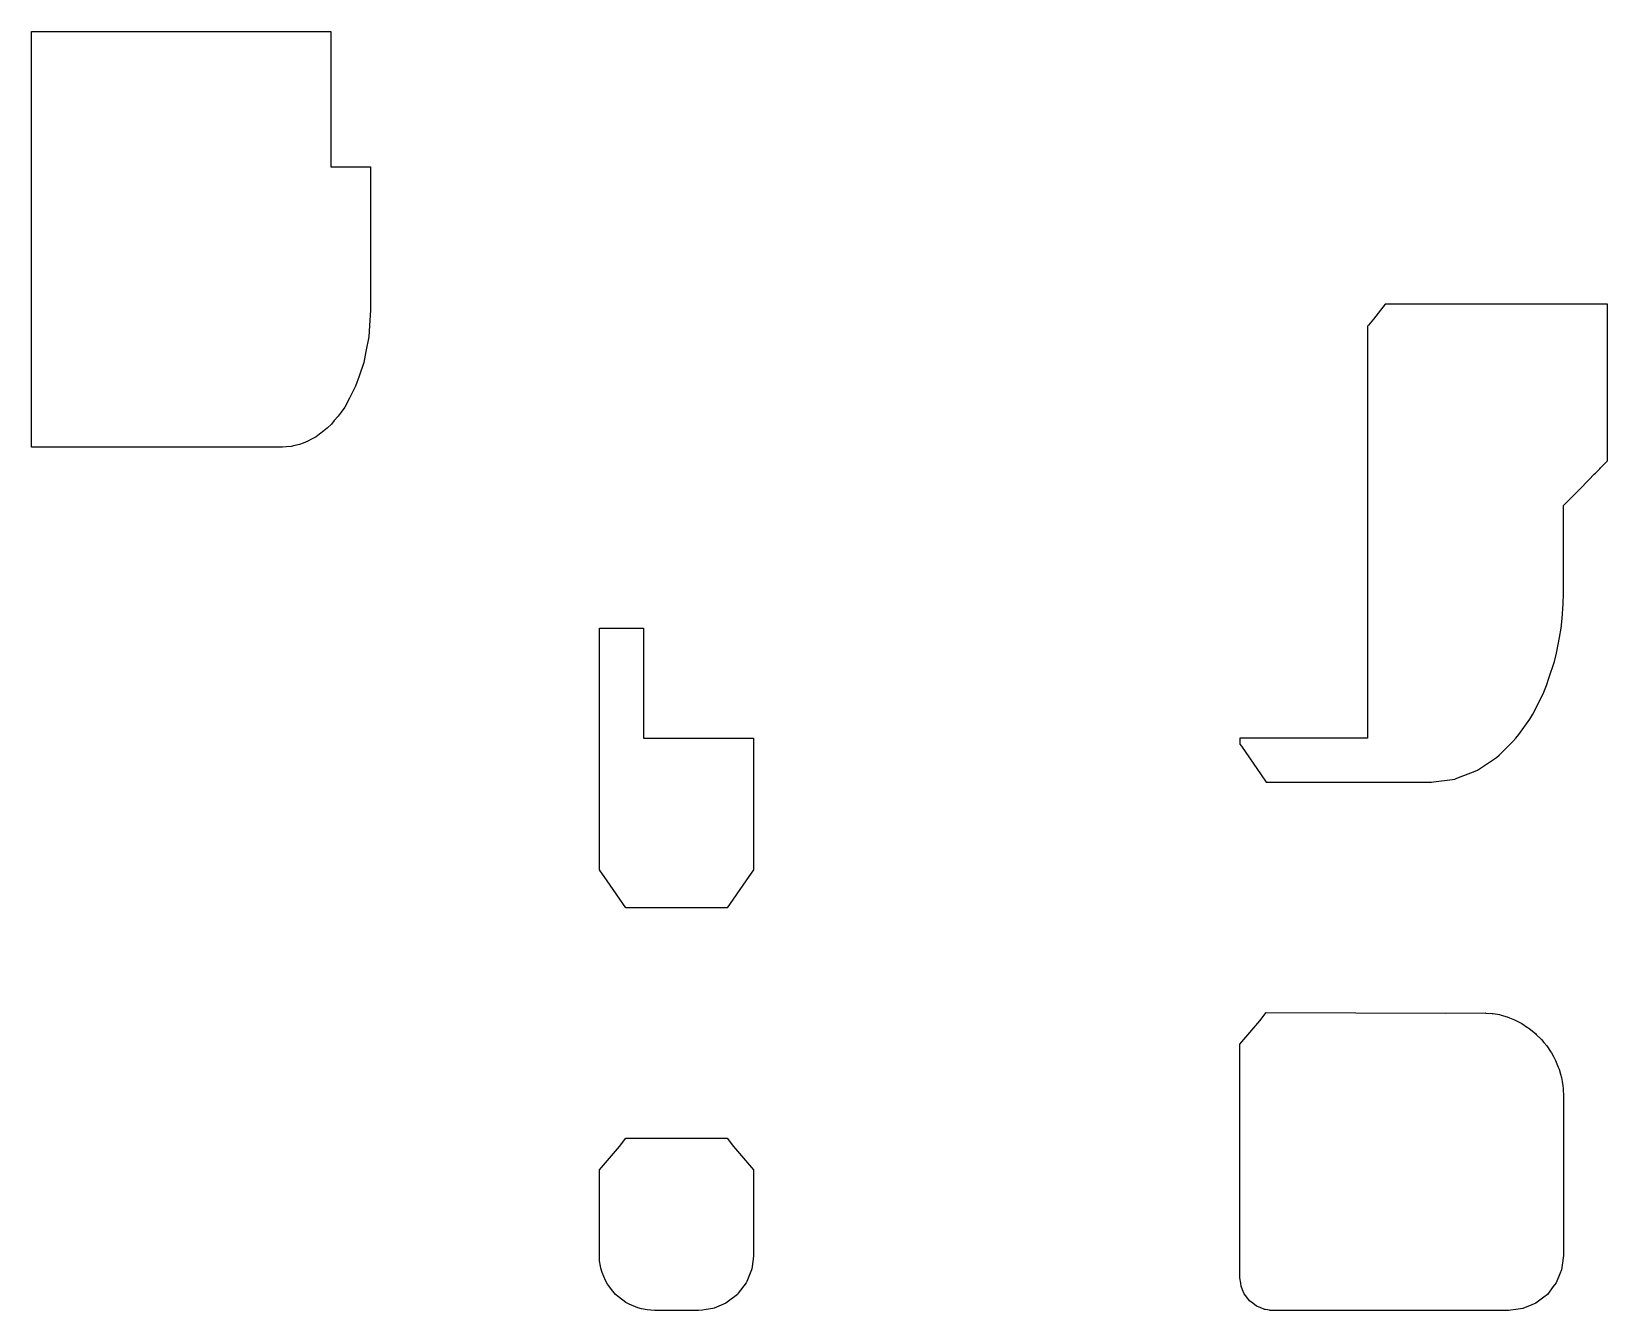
# Model space of a CAD drawing. Header units: metres. Extents: x 2.4 to 74, y -16 to 42.1.
import ezdxf

# ---------------------------------------------------------------- set-up
doc = ezdxf.new("R2010")
doc.units = ezdxf.units.M

msp = doc.modelspace()

# ---------------------------------------------------------------- linework, layer by layer
for p, q in [((2.4, 41.585), (2.4, 42.114)), ((2.4, 42.114), (7.937, 42.114)), ((2.4, 40.893), (2.4, 41.585)), ((7.937, 42.114), (16, 42.114)), ((16, 42.114), (16, 41.541)), ((16, 41.541), (16, 41.422)), ((16, 41.541), (16, 41.541)), ((2.4, 40.206), (2.4, 40.893)), ((16, 41.422), (16, 40.552)), ((2.4, 39.338), (2.4, 40.206)), ((16, 40.552), (16, 40.163)), ((16, 40.163), (16, 39.53)), ((16, 39.53), (16, 38.739)), ((2.4, 38.717), (2.4, 39.338)), ((2.4, 30.286), (2.4, 38.717)), ((16, 38.739), (16, 37.419)), ((16, 37.419), (16, 37.069)), ((16, 37.069), (16, 35.964)), ((16, 35.964), (17.029, 35.964)), ((17.029, 35.964), (17.8, 35.964)), ((17.8, 35.964), (17.8, 34.812)), ((17.8, 34.812), (17.8, 32.872)), ((17.8, 32.872), (17.8, 30.574)), ((2.4, 28.223), (2.4, 30.286)), ((17.8, 30.574), (17.8, 29.453)), ((17.8, 29.453), (17.756, 28.754)), ((63.9, 29.718), (63.364, 29.05)), ((65.592, 29.718), (63.9, 29.718)), ((66.106, 29.718), (65.592, 29.718)), ((66.337, 29.718), (66.106, 29.718)), ((73.42, 29.718), (66.337, 29.718)), ((73.471, 29.718), (73.42, 29.718)), ((74, 29.718), (73.471, 29.718)), ((74, 29.598), (74, 29.718)), ((74, 29.484), (74, 29.598)), ((74, 23.013), (74, 29.484)), ((17.756, 28.754), (17.723, 28.239)), ((63.143, 28.773), (63.1, 28.72)), ((63.1, 28.72), (63.1, 27.119)), ((63.364, 29.05), (63.143, 28.773)), ((2.4, 26.513), (2.4, 28.223)), ((17.723, 28.239), (17.592, 27.567)), ((17.592, 27.567), (17.496, 27.071)), ((2.4, 23.23), (2.4, 26.513)), ((17.496, 27.071), (17.283, 26.452)), ((63.1, 27.119), (63.1, 24.357)), ((17.126, 25.995), (16.84, 25.452)), ((17.283, 26.452), (17.126, 25.995)), ((16.84, 25.452), (16.628, 25.052)), ((16.156, 24.433), (16.022, 24.278)), ((16.338, 24.642), (16.156, 24.433)), ((16.461, 24.816), (16.338, 24.642)), ((16.628, 25.052), (16.461, 24.816)), ((63.1, 24.357), (63.1, 14.384)), ((15.331, 23.703), (15.118, 23.585)), ((15.481, 23.814), (15.331, 23.703)), ((15.686, 23.964), (15.481, 23.814)), ((15.828, 24.098), (15.686, 23.964)), ((16.022, 24.278), (15.828, 24.098)), ((7.238, 23.23), (2.4, 23.23)), ((13.8, 23.23), (7.238, 23.23)), ((13.966, 23.242), (13.8, 23.23)), ((14.192, 23.26), (13.966, 23.242)), ((14.357, 23.298), (14.192, 23.26)), ((14.58, 23.349), (14.357, 23.298)), ((14.742, 23.412), (14.58, 23.349)), ((14.961, 23.498), (14.742, 23.412)), ((15.118, 23.585), (14.961, 23.498)), ((74, 22.608), (74, 23.013)), ((73.449, 22.042), (73.654, 22.249)), ((73.654, 22.249), (73.686, 22.282)), ((73.686, 22.282), (73.993, 22.593)), ((73.993, 22.593), (74, 22.6)), ((74, 22.604), (74, 22.608)), ((74, 22.6), (74, 22.604)), ((72.726, 21.308), (73.155, 21.743)), ((73.155, 21.743), (73.402, 21.994)), ((73.402, 21.994), (73.449, 22.042)), ((72, 20.572), (72.243, 20.819)), ((72.243, 20.819), (72.485, 21.064)), ((72.485, 21.064), (72.726, 21.308)), ((72, 18.445), (72, 20.572)), ((72, 18.23), (72, 18.445)), ((72, 16.589), (72, 18.23)), ((71.984, 16.114), (72, 16.587)), ((72, 16.587), (72, 16.589)), ((72, 16.587), (72, 16.587)), ((71.941, 15.437), (71.984, 16.114)), ((71.896, 15.002), (71.941, 15.437)), ((28.2, 10.974), (28.2, 15)), ((28.2, 15), (29.624, 15)), ((29.624, 15), (30.2, 15)), ((30.2, 15), (30.2, 13.334)), ((63.1, 14.384), (63.1, 10)), ((71.687, 13.866), (71.821, 14.575)), ((71.821, 14.575), (71.896, 15.002)), ((71.593, 13.488), (71.687, 13.866)), ((30.2, 13.334), (30.2, 12.651)), ((71.343, 12.727), (71.593, 13.488)), ((30.2, 12.651), (30.2, 12.467)), ((30.2, 12.467), (30.2, 12.393)), ((30.2, 12.393), (30.2, 12.21)), ((30.2, 12.21), (30.2, 12.136)), ((71.108, 12.098), (71.236, 12.404)), ((71.236, 12.404), (71.343, 12.727)), ((30.2, 12.136), (30.2, 11.966)), ((30.2, 11.966), (30.2, 11.896)), ((30.2, 11.896), (30.2, 11.752)), ((30.2, 11.752), (30.2, 11.69)), ((30.2, 11.69), (30.2, 11.581)), ((30.2, 11.581), (30.2, 11.533)), ((30.2, 11.533), (30.2, 10.586)), ((70.74, 11.351), (71.108, 12.098)), ((28.2, 9.857), (28.2, 10.974)), ((69.976, 10.175), (70.466, 10.873)), ((70.466, 10.873), (70.611, 11.102)), ((70.611, 11.102), (70.74, 11.351)), ((30.2, 10.586), (30.2, 10)), ((69.841, 10.001), (69.976, 10.175)), ((28.2, 9.742), (28.2, 9.857)), ((28.2, 8.948), (28.2, 9.742)), ((30.2, 10), (33.49, 10)), ((33.49, 10), (35.2, 10)), ((35.2, 10), (35.2, 8.636)), ((35.2, 10), (35.2, 10)), ((57.672, 10), (57.3, 10)), ((57.3, 10), (57.3, 9.728)), ((57.3, 9.728), (57.365, 9.635)), ((57.365, 9.635), (58.27, 8.342)), ((57.884, 10), (57.672, 10)), ((62.98, 10), (57.884, 10)), ((63.1, 10), (62.98, 10)), ((69.084, 9.237), (69.695, 9.846)), ((69.695, 9.846), (69.841, 10.001)), ((28.2, 4.018), (28.2, 8.948)), ((35.2, 8.636), (35.2, 4.018)), ((68.102, 8.558), (68.823, 9.037)), ((68.823, 9.037), (68.957, 9.128)), ((68.957, 9.128), (69.084, 9.237)), ((58.27, 8.342), (58.5, 8.013)), ((58.5, 8.013), (61.542, 8.013)), ((61.542, 8.013), (64.082, 8.013)), ((64.082, 8.013), (66, 8.013)), ((66, 8.013), (66.094, 8.02)), ((66.094, 8.02), (66.964, 8.128)), ((66.964, 8.128), (67.064, 8.149)), ((67.064, 8.149), (67.161, 8.184)), ((67.161, 8.184), (67.989, 8.5)), ((67.989, 8.5), (68.102, 8.558)), ((28.548, 3.521), (28.2, 4.018)), ((35.2, 4.018), (34.852, 3.521)), ((29.4, 2.303), (28.548, 3.521)), ((34.852, 3.521), (34, 2.303)), ((30.133, 2.303), (29.4, 2.303)), ((34, 2.303), (30.133, 2.303)), ((57.3, -3.901), (58.212, -2.842)), ((58.212, -2.842), (58.5, -2.466)), ((58.5, -2.466), (66.643, -2.486)), ((66.643, -2.486), (68.444, -2.482)), ((68.444, -2.482), (68.477, -2.486)), ((68.477, -2.486), (68.766, -2.502)), ((68.766, -2.502), (68.809, -2.509)), ((68.809, -2.509), (69.1, -2.557)), ((69.1, -2.557), (69.169, -2.576)), ((69.169, -2.576), (69.439, -2.651)), ((69.439, -2.651), (69.555, -2.698)), ((69.555, -2.698), (69.779, -2.786)), ((69.779, -2.786), (69.96, -2.882)), ((69.96, -2.882), (70.111, -2.962)), ((70.111, -2.962), (70.372, -3.137)), ((70.372, -3.137), (70.43, -3.176)), ((70.43, -3.176), (70.589, -3.309)), ((70.589, -3.309), (70.728, -3.42)), ((70.728, -3.42), (70.765, -3.457)), ((70.765, -3.457), (71, -3.688)), ((57.3, -4.604), (57.3, -3.901)), ((71, -3.688), (71.113, -3.826)), ((71.113, -3.826), (71.242, -3.982)), ((71.242, -3.982), (71.413, -4.238)), ((71.413, -4.238), (71.452, -4.295)), ((71.452, -4.295), (71.542, -4.463)), ((57.3, -5.983), (57.3, -4.604)), ((71.542, -4.463), (71.627, -4.616)), ((71.627, -4.616), (71.641, -4.648)), ((71.641, -4.648), (71.767, -4.939)), ((71.767, -4.939), (71.798, -5.036)), ((71.798, -5.036), (71.873, -5.264)), ((71.873, -5.264), (71.908, -5.421)), ((71.908, -5.421), (71.945, -5.588)), ((71.945, -5.588), (71.972, -5.796)), ((57.3, -6.983), (57.3, -5.983)), ((71.972, -5.796), (71.987, -5.906)), ((71.987, -5.906), (71.99, -5.984)), ((71.99, -5.984), (72, -6.195)), ((72, -6.195), (72, -6.894)), ((57.3, -7.062), (57.3, -6.983)), ((57.3, -7.783), (57.3, -7.062)), ((72, -6.894), (72, -8.03)), ((57.3, -7.873), (57.3, -7.783)), ((57.3, -14.177), (57.3, -7.873)), ((28.2, -9.61), (29.112, -8.552)), ((29.112, -8.552), (29.4, -8.176)), ((29.4, -8.176), (32.989, -8.176)), ((32.989, -8.176), (34, -8.176)), ((34, -8.176), (34.288, -8.552)), ((34.288, -8.552), (35.2, -9.61)), ((72, -8.03), (72, -8.775)), ((72, -8.775), (72, -8.911)), ((72, -8.775), (72, -8.775)), ((72, -8.911), (72, -13.5)), ((28.2, -10.123), (28.2, -9.61)), ((35.2, -9.61), (35.2, -10.041)), ((28.2, -11.01), (28.2, -10.123)), ((35.2, -10.041), (35.2, -10.815)), ((28.2, -11.549), (28.2, -11.01)), ((35.2, -10.815), (35.2, -11.308)), ((35.2, -11.308), (35.2, -11.585)), ((28.2, -11.851), (28.2, -11.549)), ((28.2, -13.5), (28.2, -11.851)), ((35.2, -11.585), (35.2, -13.5)), ((35.2, -11.585), (35.2, -11.585)), ((28.204, -13.572), (28.2, -13.5)), ((28.212, -13.745), (28.204, -13.572)), ((35.2, -13.5), (35.192, -13.661)), ((72, -13.5), (71.942, -13.942)), ((28.255, -13.982), (28.212, -13.745)), ((28.27, -14.082), (28.255, -13.982)), ((28.328, -14.272), (28.27, -14.082)), ((28.477, -14.632), (28.328, -14.272)), ((35.115, -14.147), (34.891, -14.686)), ((35.12, -14.108), (35.115, -14.147)), ((35.192, -13.661), (35.12, -14.108)), ((57.3, -14.388), (57.3, -14.177)), ((71.915, -14.147), (71.836, -14.338)), ((71.942, -13.942), (71.915, -14.147)), ((28.569, -14.805), (28.477, -14.632)), ((28.81, -15.119), (28.569, -14.805)), ((34.865, -14.75), (34.51, -15.213)), ((34.891, -14.686), (34.865, -14.75)), ((57.3, -14.5), (57.3, -14.388)), ((57.312, -14.611), (57.3, -14.5)), ((57.322, -14.669), (57.312, -14.611)), ((57.335, -14.768), (57.322, -14.669)), ((57.351, -14.888), (57.335, -14.768)), ((57.421, -15.057), (57.351, -14.888)), ((71.539, -14.914), (71.268, -15.268)), ((71.665, -14.75), (71.539, -14.914)), ((71.836, -14.338), (71.665, -14.75)), ((28.932, -15.268), (28.81, -15.119)), ((29.072, -15.382), (28.932, -15.268)), ((29.399, -15.633), (29.072, -15.382)), ((29.554, -15.716), (29.399, -15.633)), ((29.943, -15.878), (29.554, -15.716)), ((33.95, -15.665), (33.411, -15.888)), ((34.005, -15.623), (33.95, -15.665)), ((34.468, -15.268), (34.005, -15.623)), ((34.51, -15.213), (34.468, -15.268)), ((57.501, -15.25), (57.421, -15.057)), ((57.612, -15.395), (57.501, -15.25)), ((57.739, -15.561), (57.612, -15.395)), ((57.884, -15.672), (57.739, -15.561)), ((58.05, -15.799), (57.884, -15.672)), ((70.559, -15.744), (70.147, -15.915)), ((70.75, -15.665), (70.559, -15.744)), ((71.104, -15.393), (70.75, -15.665)), ((71.268, -15.268), (71.104, -15.393)), ((30.107, -15.927), (29.943, -15.878)), ((30.37, -15.968), (30.107, -15.927)), ((30.7, -16), (30.37, -15.968)), ((31.303, -16), (30.7, -16)), ((32.7, -16), (31.303, -16)), ((32.883, -15.982), (32.7, -16)), ((33.058, -15.953), (32.883, -15.982)), ((33.347, -15.915), (33.058, -15.953)), ((33.411, -15.888), (33.347, -15.915)), ((58.218, -15.869), (58.05, -15.799)), ((58.412, -15.949), (58.218, -15.869)), ((58.466, -15.959), (58.412, -15.949)), ((58.638, -15.991), (58.466, -15.959)), ((58.677, -15.995), (58.638, -15.991)), ((58.716, -15.997), (58.677, -15.995)), ((58.738, -15.999), (58.716, -15.997)), ((58.778, -16), (58.738, -15.999)), ((58.8, -16), (58.778, -16)), ((62.986, -16), (58.8, -16)), ((69.5, -16), (62.986, -16)), ((69.942, -15.942), (69.5, -16)), ((70.147, -15.915), (69.942, -15.942))]:
    msp.add_line(p, q)

doc.saveas('drawing.dxf')
